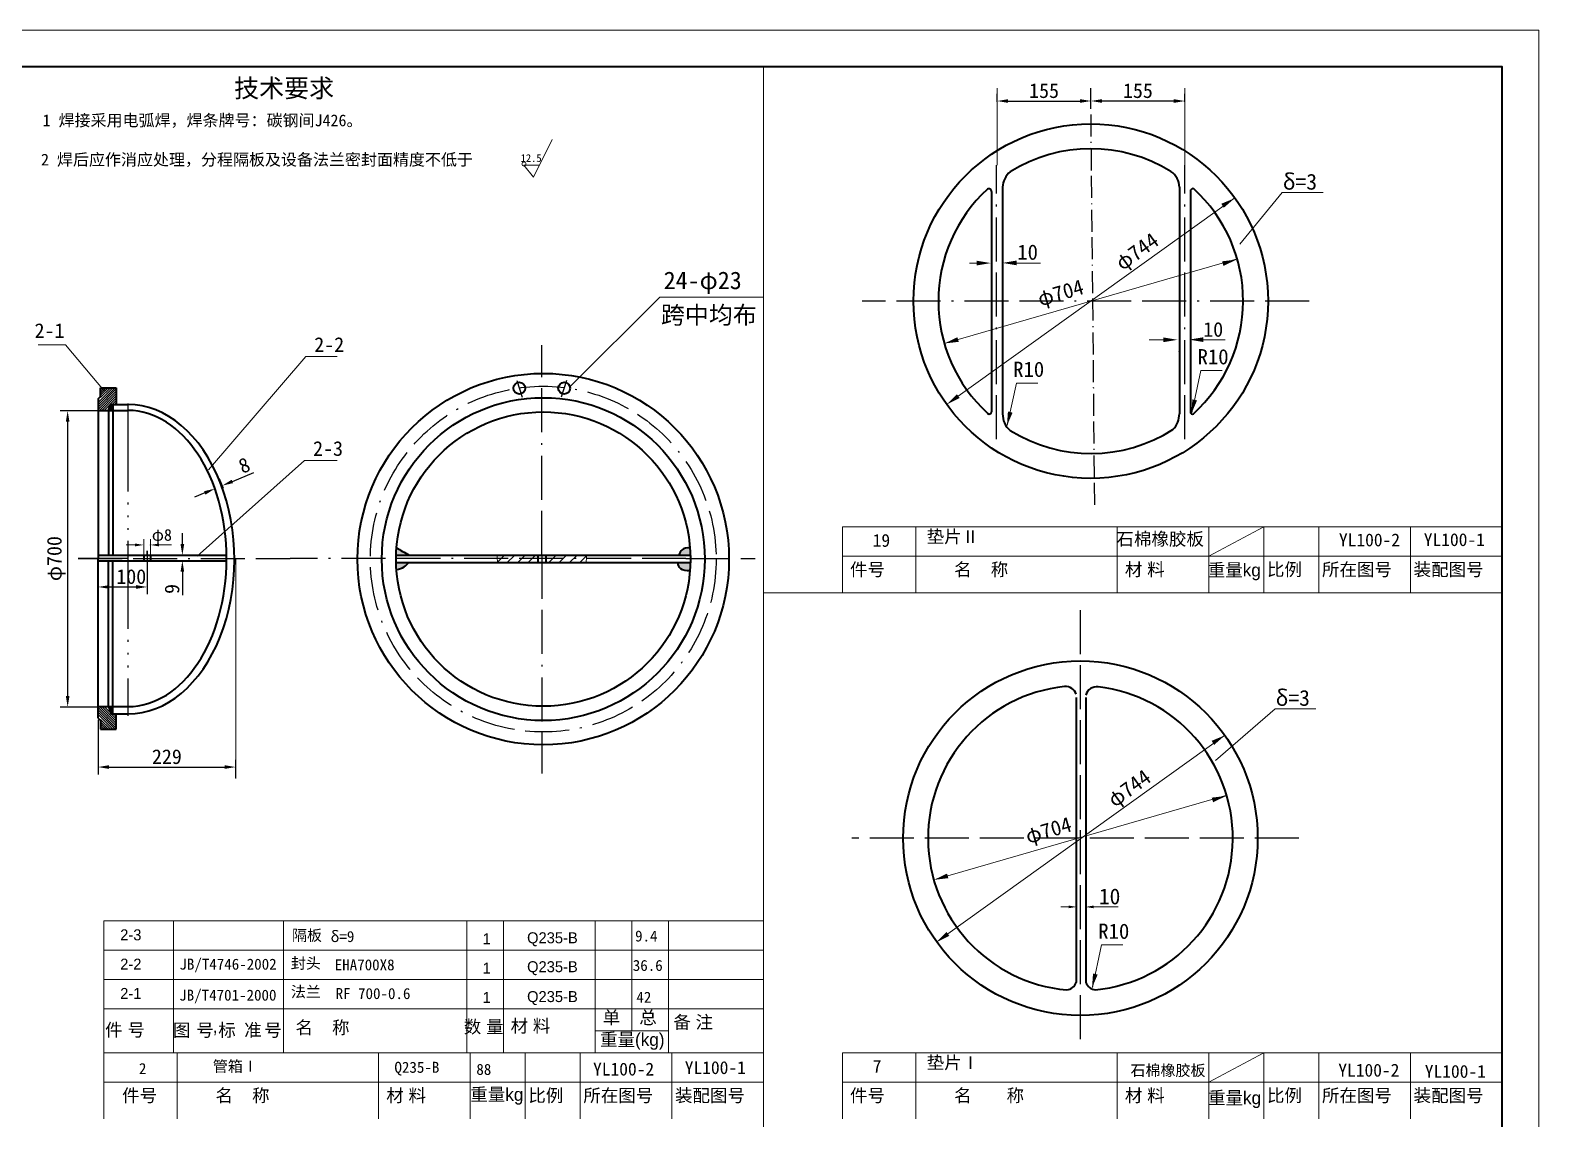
# Model space of a CAD drawing. Extents: x 1529 to 2370, y -401 to 193.
# Drawn here: x 1958.2 to 2369.8, y -104.1 to 192.9 of the extents above; entities that cross this region are included whole.
import ezdxf

# ---------------------------------------------------------------- set-up
doc = ezdxf.new("R2010")
doc.units = 0
doc.header["$MEASUREMENT"] = 0
for name, pattern in [('ACAD_ISO02W100', [15, 12, -3]), ('ACAD_ISO05W100', [37.5, 24, -3, 0.5, -3, 0.5, -3, 0.5, -3]), ('ACAD_ISO11W100', [33.5, 12, -3, 12, -3, 0.5, -3])]:
    doc.linetypes.add(name, pattern=pattern)
doc.layers.get('DEFPOINTS').update_dxf_attribs({"linetype": 'CONTINUOUS'})
for name, color, linetype, lineweight in [('6', 5, 'CONTINUOUS', 20), ('LUNKUO', 2, 'CONTINUOUS', 40), ('XI', 5, 'CONTINUOUS', 20)]:
    doc.layers.add(name, color=color, linetype=linetype, lineweight=lineweight)
doc.layers.add('FUZHU', color=1, linetype='CONTINUOUS')
doc.styles.get("Standard").update_dxf_attribs({"font": 'SIMFANG.TTF'})
doc.dimstyles.get("Standard").update_dxf_attribs({"dimtxt": 0.18, "dimasz": 0.18, "dimexe": 0.18, "dimexo": 0.0625, "dimgap": 0.09, "dimtad": 0, "dimtih": 1, "dimtoh": 1, "dimdec": 4, "dimzin": 0, "dimdsep": 46, "dimtxsty": 'Standard', "dimcen": 0.09, "dimadec": 0, "dimazin": 0, "dimtfac": 1, "dimtdec": 4, "dimtofl": 0, "dimtmove": 0, "dimatfit": 3, "dimfxl": 1, "dimtolj": 1, "dimtzin": 0, "dimarcsym": 0})

# ---------------------------------------------------------------- blocks, each defined once
blk = doc.blocks.new('*D28')
at = {"layer": 'DEFPOINTS', "color": 0}
for p in [(1999.73, 49.67), (1999.73, 48.15), (1999.73, 48.15)]:
    blk.add_point(p, dxfattribs=at)
at = {"layer": 'XI', "color": 0, "lineweight": -2}
for p, q in [((1999.73, 52.67), (1999.73, 55.67)), ((1999.67, 49.67), (1997.73, 49.67)), ((1999.67, 48.15), (1997.73, 48.15)), ((1999.73, 45.15), (1999.73, 38.75))]:
    blk.add_line(p, q, dxfattribs=at)
at = {"layer": 'XI', "color": 0}
for points in [[(1999.23, 52.67), (2000.23, 52.67), (1999.73, 49.67)], [(1999.23, 45.15), (2000.23, 45.15), (1999.73, 48.15)]]:
    blk.add_solid(points, dxfattribs=at)
at = {"layer": 'XI', "color": 0, "insert": (1996.93, 40.45), "char_height": 4, "attachment_point": 5, "rotation": 90}
blk.add_mtext('\\A1;9', dxfattribs=at)
blk = doc.blocks.new('*D29')
at = {"layer": 'DEFPOINTS', "color": 0}
for p in [(1976.76, 45.26), (1990.12, 45.26), (1990.12, 40.99)]:
    blk.add_point(p, dxfattribs=at)
at = {"layer": 'FUZHU', "color": 0, "lineweight": -2}
for p, q in [((1976.76, 45.2), (1976.76, 38.99)), ((1990.12, 45.2), (1990.12, 38.99)), ((1979.76, 40.99), (1987.12, 40.99))]:
    blk.add_line(p, q, dxfattribs=at)
at = {"layer": 'FUZHU', "color": 0}
for points in [[(1979.76, 41.49), (1979.76, 40.49), (1976.76, 40.99)], [(1987.12, 41.49), (1987.12, 40.49), (1990.12, 40.99)]]:
    blk.add_solid(points, dxfattribs=at)
at = {"layer": 'FUZHU', "color": 0, "insert": (1985.79, 43.79), "char_height": 4, "attachment_point": 5}
blk.add_mtext('\\A1;100', dxfattribs=at)
blk = doc.blocks.new('*D30')
at = {"layer": 'DEFPOINTS', "color": 0}
for p in [(1976.87, 89.05), (1968.44, 8.24), (1976.87, 8.24)]:
    blk.add_point(p, dxfattribs=at)
at = {"layer": 'FUZHU', "color": 0, "lineweight": -2}
for p, q in [((1976.81, 89.05), (1966.44, 89.05)), ((1968.44, 86.05), (1968.44, 11.24)), ((1976.81, 8.24), (1966.44, 8.24))]:
    blk.add_line(p, q, dxfattribs=at)
at = {"layer": 'FUZHU', "color": 0}
for points in [[(1967.94, 86.05), (1968.94, 86.05), (1968.44, 89.05)], [(1967.94, 11.24), (1968.94, 11.24), (1968.44, 8.24)]]:
    blk.add_solid(points, dxfattribs=at)
at = {"layer": 'FUZHU', "color": 0, "insert": (1965.33, 48.72), "char_height": 4, "attachment_point": 5, "rotation": 90}
blk.add_mtext('\\A1;φ700', dxfattribs=at)
blk = doc.blocks.new('*D31')
at = {"layer": 'DEFPOINTS', "color": 0}
for p in [(1976.73, 4.83), (2014.29, -8.14), (2014.29, -11.25)]:
    blk.add_point(p, dxfattribs=at)
at = {"layer": 'XI', "color": 0, "lineweight": -2}
for p, q in [((1976.73, 4.77), (1976.73, -10.14)), ((1979.73, -8.14), (2011.29, -8.14)), ((2014.29, -11.19), (2014.29, -6.14))]:
    blk.add_line(p, q, dxfattribs=at)
at = {"layer": 'XI', "color": 0}
for points in [[(1979.73, -7.64), (1979.73, -8.64), (1976.73, -8.14)], [(2011.29, -7.64), (2011.29, -8.64), (2014.29, -8.14)]]:
    blk.add_solid(points, dxfattribs=at)
at = {"layer": 'XI', "color": 0, "insert": (1995.51, -5.34), "char_height": 4, "attachment_point": 5}
blk.add_mtext('\\A1;229', dxfattribs=at)
blk = doc.blocks.new('*D32')
at = {"layer": 'DEFPOINTS', "color": 0}
for p in [(2222.01, 173.3), (2247.61, 173.56), (2247.61, 173.3)]:
    blk.add_point(p, dxfattribs=at)
at = {"layer": 'XI', "color": 0, "lineweight": -2}
for p, q in [((2222.01, 173.36), (2222.01, 175.56)), ((2225.01, 173.56), (2244.61, 173.56)), ((2247.61, 173.36), (2247.61, 175.56))]:
    blk.add_line(p, q, dxfattribs=at)
at = {"layer": 'XI', "color": 0}
for points in [[(2225.01, 174.06), (2225.01, 173.06), (2222.01, 173.56)], [(2244.61, 174.06), (2244.61, 173.06), (2247.61, 173.56)]]:
    blk.add_solid(points, dxfattribs=at)
at = {"layer": 'XI', "color": 0, "insert": (2234.81, 176.36), "char_height": 4, "attachment_point": 5}
blk.add_mtext('\\A1;155', dxfattribs=at)
blk = doc.blocks.new('*D33')
at = {"layer": 'DEFPOINTS', "color": 0}
for p in [(2247.61, 173.56), (2247.61, 173.3), (2273.2, 173.3)]:
    blk.add_point(p, dxfattribs=at)
at = {"layer": 'XI', "color": 0, "lineweight": -2}
for p, q in [((2247.61, 173.36), (2247.61, 175.56)), ((2270.2, 173.56), (2250.61, 173.56)), ((2273.2, 173.36), (2273.2, 175.56))]:
    blk.add_line(p, q, dxfattribs=at)
at = {"layer": 'XI', "color": 0}
for points in [[(2250.61, 174.06), (2250.61, 173.06), (2247.61, 173.56)], [(2270.2, 174.06), (2270.2, 173.06), (2273.2, 173.56)]]:
    blk.add_solid(points, dxfattribs=at)
at = {"layer": 'XI', "color": 0, "insert": (2260.41, 176.36), "char_height": 4, "attachment_point": 5}
blk.add_mtext('\\A1;155', dxfattribs=at)
blk = doc.blocks.new('*D36')
at = {"layer": 'DEFPOINTS', "color": 0}
for p in [(2008.96, 66.96), (2010.6, 68.63), (2010.95, 67.79)]:
    blk.add_point(p, dxfattribs=at)
at = {"layer": 'XI', "color": 0, "lineweight": -2}
for p, q in [((2010.93, 67.85), (2009.84, 70.47)), ((2013.37, 69.78), (2019.26, 72.23)), ((2005.84, 66.64), (2003.07, 65.49)), ((2008.93, 67.02), (2007.84, 69.64))]:
    blk.add_line(p, q, dxfattribs=at)
at = {"layer": 'XI', "color": 0}
for points in [[(2013.18, 70.24), (2013.57, 69.32), (2010.6, 68.63)], [(2005.65, 67.11), (2006.03, 66.18), (2008.61, 67.8)]]:
    blk.add_solid(points, dxfattribs=at)
at = {"layer": 'XI', "color": 0, "insert": (2016.62, 74.17), "char_height": 4, "attachment_point": 5, "rotation": 22.6013}
blk.add_mtext('\\A1;8', dxfattribs=at)
blk = doc.blocks.new('A$C1BA17401')
at = {"layer": '6'}
blk.add_line((6.5, 0), (15.57, 18.12), dxfattribs=at)
at = {"layer": '6', "linetype": 'Continuous'}
for p, q in [((9.37, 5.72), (1.73, 5.72)), ((1.73, 5.72), (6.5, 0))]:
    blk.add_line(p, q, dxfattribs=at)
blk.add_text('12.5', height=3.75, dxfattribs=at).set_placement((0.21, 7.3))

msp = doc.modelspace()

# ---------------------------------------------------------------- hatches: boundary and pattern name
at = {"layer": 'XI'}
h = msp.add_hatch(dxfattribs=at)
h.set_pattern_fill('ANSI37', color=256, scale=0.432, style=0)
h.set_pattern_definition([(225, (2069.09407, 545.717475), (0.038183766, -0.038183766), []), (315, (2069.09407, 545.717475), (0.038183766, 0.038183766), [])])
h.paths.add_polyline_path([(1979.66736, 89.21971), (1980.74544, 89.21971), (1980.74544, 90.71529), (1980.11756, 90.71529)])
h = msp.add_hatch(color=256, dxfattribs=at)
edge = h.paths.add_edge_path()
edge.add_spline(control_points=[(2061.60617, 49.64422), (2060.29809, 50.40595), (2059.22726, 51.03798), (2058.15642, 51.67)], knot_values=[2.066593651, 2.066593651, 2.066593651, 2.066593651, 6.729496897, 6.729496897, 6.729496897, 6.729496897], degree=3, periodic=0)
edge.add_arc((2098.1828, 48.58686), 40.14494, 175.5953281, 178.4907396)
edge.add_line((2058.05178, 49.64422), (2061.60617, 49.64422))
edge = h.paths.add_edge_path()
edge.add_spline(control_points=[(2058.13558, 45.7874), (2058.92905, 45.87238), (2060.21712, 46.17796), (2061.10369, 47.21931), (2061.47614, 47.66374)], knot_values=[1.714315603, 1.714315603, 1.714315603, 1.714315603, 4.598216219, 6.70994129, 6.70994129, 6.70994129, 6.70994129], degree=3, periodic=0)
edge.add_line((2061.47614, 47.66374), (2058.04847, 47.66374))
edge.add_arc((2098.1828, 48.58686), 40.14494, 181.3176095, 183.9987021)
h = msp.add_hatch(dxfattribs=at)
h.set_pattern_fill('ANSI31', color=256, scale=16, style=0)
h.set_pattern_definition([(45, (1769.605, -514.3603), (-1.4142136, 1.4142136), [])])
h.paths.add_polyline_path([(2096.71424, 47.66374), (2096.71424, 49.61252), (2085.65417, 49.61252, 0.128428204), (2085.81233, 47.66374)])
h.paths.add_polyline_path([(2098.86309, 49.61252), (2098.86309, 47.66374), (2109.77288, 47.66374, 0.128428204), (2109.93104, 49.61252)])
h = msp.add_hatch(color=256, dxfattribs=at)
edge = h.paths.add_edge_path()
edge.add_spline(control_points=[(2138.21184, 51.63524), (2137.36474, 51.63995), (2135.95916, 51.52412), (2135.391, 50.22975), (2135.16294, 49.64422)], knot_values=[0.650330063, 0.650330063, 0.650330063, 0.650330063, 3.501228505, 5.677607239, 5.677607239, 5.677607239, 5.677607239], degree=3, periodic=0)
edge.add_line((2135.16294, 49.64422), (2138.31382, 49.64422))
edge.add_arc((2098.1828, 48.58686), 40.14494, 1.5092604, 4.3549156)
edge = h.paths.add_edge_path()
edge.add_line((2138.31713, 47.66374), (2134.85954, 47.66374))
edge.add_spline(control_points=[(2134.85954, 47.66374), (2135.04027, 46.96791), (2135.54418, 45.43735), (2137.19918, 45.3796), (2138.20222, 45.41475)], knot_values=[0.538595694, 0.538595694, 0.538595694, 0.538595694, 2.979227011, 6.265326734, 6.265326734, 6.265326734, 6.265326734], degree=3, periodic=0)
edge.add_arc((2098.1828, 48.58686), 40.14494, 355.4679713, 358.6823905)
h = msp.add_hatch(dxfattribs=at)
h.set_pattern_fill('ANSI37', color=256, scale=0.432, style=0)
h.set_pattern_definition([(135, (2069.09407, -448.2885), (0.038183766, 0.038183766), []), (45, (2069.09407, -448.2885), (0.038183766, -0.038183766), [])])
h.paths.add_polyline_path([(1979.66736, 8.20927), (1980.74544, 8.20927), (1980.74544, 6.71368), (1980.11756, 6.71368)])

# ---------------------------------------------------------------- linework, layer by layer
at = {"layer": 'FUZHU', "linetype": 'ACAD_ISO11W100', "ltscale": 0.5}
msp.add_line((2248.64855, 63.3991), (2247.5463, 177.1022), dxfattribs=at)
at = {"layer": 'FUZHU', "linetype": 'ACAD_ISO11W100'}
for p, q in [((2221.86274, 81.31181), (2221.86274, 156.07475)), ((2273.22985, 81.31181), (2273.22985, 156.07475)), ((2307.09146, 118.97253), (2185.16312, 118.97253)), ((2097.7926, 49.75613), (2097.7926, 106.9681)), ((1990.12916, 50.82909), (1990.12916, 44.32901)), ((2097.7926, 49.75613), (2097.7926, -9.90463)), ((1971.29266, 48.75057), (2029.17208, 48.75057)), ((2137.12509, 48.75057), (2029.17208, 48.75057)), ((2137.12509, 48.75057), (2155.99644, 48.75057))]:
    msp.add_line(p, q, dxfattribs=at)
at = {"layer": 'FUZHU'}
for p, q in [((2091.01258, 97.31148), (2092.46165, 92.80832)), ((2104.53725, 97.31148), (2103.08818, 92.80832)), ((1990.12916, 49.61032), (1990.12916, 50.82909)), ((1984.8889, 48.75057), (1971.29266, 48.75057))]:
    msp.add_line(p, q, dxfattribs=at)
at = {"layer": 'FUZHU', "linetype": 'ACAD_ISO05W100'}
msp.add_line((1984.8889, 91.03043), (1984.8889, 5.83109), dxfattribs=at)
at = {"layer": 'FUZHU', "linetype": 'ACAD_ISO02W100'}
for p, q in [((2244.71963, -82.38664), (2244.71963, 36.14879)), ((2304.26479, -27.54249), (2182.33645, -27.54249))]:
    msp.add_line(p, q, dxfattribs=at)
at = {"layer": 'FUZHU', "linetype": 'ACAD_ISO11W100'}
msp.add_circle((2098.1828, 48.58686), 47.16057, dxfattribs=at)
at = {"layer": 'LUNKUO', "color": 4}
for p, q in [((2220.47405, 148.87856), (2220.47405, 88.76163)), ((2223.49208, 150.04548), (2223.49208, 97.8923)), ((2271.72084, 150.04548), (2271.72084, 88.24547)), ((2274.73887, 148.92977), (2274.73887, 88.76163)), ((1977.39908, 95.34633), (1981.71802, 95.34633)), ((1977.39908, 92.9247), (1977.39908, 95.34633)), ((1981.71802, 95.34633), (1981.71802, 90.80517)), ((2223.49208, 97.8923), (2223.49208, 88.24547)), ((1976.72713, 92.28416), (1977.39908, 92.9247)), ((1976.72713, 92.28416), (1976.72713, 48.75057)), ((1979.62563, 89.13826), (1980.1274, 90.80517)), ((1980.1012, 90.80517), (1984.8889, 90.80517)), ((1980.75235, 90.80517), (1980.75235, 49.62662)), ((1976.72713, 89.15008), (1984.77757, 89.15008)), ((1979.59986, 89.15008), (1979.59986, 49.61481)), ((1976.75855, 49.62662), (2011.8515, 49.62662)), ((1989.19973, 49.60461), (1989.19973, 48.09566)), ((1991.0005, 49.60461), (1991.0005, 48.09566)), ((2058.05178, 49.64422), (2138.31382, 49.64422)), ((2096.71424, 49.48475), (2096.71424, 47.62412)), ((2098.86309, 49.48475), (2098.86309, 47.62412)), ((1976.72713, 5.21698), (1976.72713, 48.75057)), ((1976.75855, 48.07511), (2011.8515, 48.07511)), ((1979.59986, 8.35106), (1979.59986, 47.88633)), ((1980.75235, 6.39436), (1980.75235, 47.87451)), ((2058.04847, 47.66374), (2138.31713, 47.66374)), ((1976.72713, 8.33308), (1984.8889, 8.33308)), ((1979.62563, 8.36287), (1980.21819, 6.39436)), ((2243.57225, 10.84047), (2243.57225, -66.90385)), ((2246.1958, 10.84047), (2246.1958, -66.90385)), ((1976.72713, 5.21698), (1977.39908, 4.57643)), ((1977.39908, 4.57643), (1977.39908, 2.1548)), ((1980.21819, 6.39436), (1984.8889, 6.39436)), ((1981.71802, 2.1548), (1981.71802, 6.39436)), ((1977.39908, 2.1548), (1981.71802, 2.1548))]:
    msp.add_line(p, q, dxfattribs=at)
at = {"layer": 'LUNKUO'}
msp.add_line((2216.55179, -58.11469), (2216.65609, -58.16678), dxfattribs=at)
at = {"layer": 'LUNKUO', "color": 4}
msp.add_lwpolyline([(1553.7813, -391.1109), (2359.7813, -391.1109), (2359.7813, 182.8891), (1553.7813, 182.8891)], close=True, dxfattribs=at)
for centre, radius in [((2247.5463, 118.97253), 48.35391), ((2098.1828, 48.58686), 50.66838), ((2091.65661, 95.22073), 1.60827), ((2103.89322, 95.22073), 1.60827), ((2098.1828, 48.58686), 44.04251), ((2098.1828, 48.58686), 40.14494), ((2244.71963, -27.54249), 48.35391)]:
    msp.add_circle(centre, radius, dxfattribs=at)
for centre, radius, start, end in [((2247.5463, 118.97253), 41.57976, 58.235537, 121.9244685), ((2229.21429, 149.85666), 5.72533, 129.6771914, 178.1101131), ((2266.41467, 149.96098), 5.30685, 0.9122472, 55.3088682), ((2247.5463, 118.97253), 41.57976, 132.7259828, 227.3354761), ((2219.73162, 148.88977), 0.74252, 359.1350956, 122.3109673), ((2275.375, 149.02859), 0.64376, 63.3488263, 188.8302295), ((2247.5463, 118.97253), 41.57976, 312.3575165, 47.450283), ((2219.85848, 88.76889), 0.61561, 217.1048207, 359.3242356), ((2229.36994, 88.15879), 5.8785, 179.1551443, 229.6491648), ((2265.76997, 88.17398), 5.95129, 314.8835875, 0.688289), ((2275.28019, 88.71245), 0.54356, 174.8089402, 301.0868624), ((2247.5463, 118.97253), 41.57976, 238.0835195, 302.6349454), ((2244.71963, -27.54249), 41.57549, 95.9443027, 264.8740175), ((2240.59158, 10.64931), 3.16512, 19.6567182, 93.2162377), ((2249.16875, 10.65562), 3.11924, 82.8870514, 164.45247), ((2244.71963, -27.54249), 41.57549, 275.7034101, 83.3211912), ((2240.56603, -65.76828), 3.21355, 277.8515926, 339.3064237), ((2249.1423, -65.7676), 3.15799, 201.0879423, 264.7138734)]:
    msp.add_arc(centre, radius, start, end, dxfattribs=at)
for centre, major_axis, ratio, start_param, end_param in [((1984.8889, 48.59977), (-0.21913, 42.20547), 0.688196862, 3.134048579, 6.275641233), ((1984.83324, 48.74158), (-0.05567, 40.4085), 0.667638625, 3.141592654, 6.279058546)]:
    msp.add_ellipse(centre, major_axis=major_axis, ratio=ratio, start_param=start_param, end_param=end_param, dxfattribs=at)
at = {"layer": 'LUNKUO'}
for start_param, end_param in [(6.283701277, 6.287798941), (6.283185307, 6.283701277)]:
    msp.add_ellipse((1984.76428, 48.74158), major_axis=(0.13864, 40.4085), ratio=0.672374278, start_param=start_param, end_param=end_param, dxfattribs=at)
msp.add_open_spline([(2058.15642, 51.67), (2059.22726, 51.03798), (2060.29809, 50.40595), (2061.60617, 49.64422)], degree=3, dxfattribs=at)
for points, knots in [([(2138.21184, 51.63524), (2137.36474, 51.63995), (2135.95916, 51.52412), (2135.391, 50.22975), (2135.16294, 49.64422)], [0.650330063, 0.650330063, 0.650330063, 0.650330063, 3.501228505, 5.677607239, 5.677607239, 5.677607239, 5.677607239]), ([(2058.13558, 45.7874), (2058.92905, 45.87238), (2060.21712, 46.17796), (2061.10369, 47.21931), (2061.47614, 47.66374)], [1.714315603, 1.714315603, 1.714315603, 1.714315603, 4.598216219, 6.70994129, 6.70994129, 6.70994129, 6.70994129]), ([(2138.20222, 45.41475), (2137.19918, 45.3796), (2135.54418, 45.43735), (2135.04027, 46.96791), (2134.85954, 47.66374)], [0.538595694, 0.538595694, 0.538595694, 0.538595694, 3.824695418, 6.265326734, 6.265326734, 6.265326734, 6.265326734])]:
    msp.add_open_spline(points, degree=3, knots=knots, dxfattribs=at)
at = {"layer": 'XI'}
for p, q in [((2369.78131, 192.8891), (1528.78131, 192.8891)), ((2369.78131, -401.1109), (2369.78131, 192.8891)), ((2158.2813, -391.1109), (2158.2813, 182.8891)), ((2221.98306, 156.07475), (2221.98306, 177.1022)), ((2273.23494, 156.07475), (2273.23494, 177.1022)), ((2105.53621, 95.63664), (2129.95131, 120.02945)), ((2129.95131, 120.02945), (2158.11217, 120.02945)), ((1967.88387, 107.06227), (1960.37734, 107.06227)), ((1978.41542, 94.4516), (1967.88387, 107.06227)), ((2006.82698, 72.96042), (2033.43639, 103.84981)), ((2033.43639, 103.84981), (2041.92606, 103.84981)), ((2275.07691, 88.47871), (2277.59599, 100.0394)), ((2277.59599, 100.0394), (2283.38052, 100.0394)), ((2224.77491, 85.05929), (2227.29398, 96.61997)), ((2227.29398, 96.61997), (2233.07852, 96.61997)), ((2003.78591, 49.41359), (2033.01886, 75.49234)), ((2033.01886, 75.49234), (2041.92157, 75.49234)), ((2359.7813, 57.3891), (2179.7813, 57.3891)), ((2179.7813, 49.3891), (2179.7813, 57.3891)), ((2199.7813, 49.3891), (2199.7813, 57.3891)), ((2254.7813, 49.3891), (2254.7813, 57.3891)), ((2279.7813, 49.3891), (2279.7813, 57.3891)), ((2279.7813, 49.3891), (2294.7813, 57.3891)), ((2294.7813, 49.3891), (2294.7813, 57.3891)), ((2309.7813, 49.3891), (2309.7813, 57.3891)), ((2334.7813, 49.3891), (2334.7813, 57.3891)), ((2359.7813, 49.3891), (2179.7813, 49.3891)), ((2179.7813, 49.3891), (2179.7813, 39.3891)), ((2199.7813, 49.3891), (2199.7813, 39.3891)), ((2254.7813, 49.3891), (2254.7813, 39.3891)), ((2279.7813, 49.3891), (2279.7813, 39.3891)), ((2294.7813, 49.3891), (2294.7813, 39.3891)), ((2309.7813, 49.3891), (2309.7813, 39.3891)), ((2334.7813, 49.3891), (2334.7813, 39.3891)), ((2014.29376, 48.75057), (2014.29376, -11.2519)), ((2359.7813, 39.3891), (2158.2813, 39.3891)), ((2158.2813, -50.1109), (1978.2813, -50.1109)), ((1978.2813, -86.1109), (1978.2813, -50.1109)), ((1997.3303, -86.1109), (1997.3303, -50.1109)), ((2027.3303, -86.1109), (2027.3303, -50.1109)), ((2077.3303, -86.1109), (2077.3303, -50.1109)), ((2087.3303, -86.1109), (2087.3303, -50.1109)), ((2112.3303, -86.1109), (2112.3303, -50.1109)), ((2122.3303, -80.1109), (2122.3303, -50.1109)), ((2132.3303, -86.1109), (2132.3303, -50.1109)), ((2247.99408, -68.24687), (2250.51315, -56.68619)), ((2250.51315, -56.68619), (2256.29769, -56.68619)), ((2158.2813, -58.1109), (1978.2813, -58.1109)), ((2158.2813, -66.1109), (1978.2813, -66.1109)), ((2158.2813, -74.1109), (1978.2813, -74.1109)), ((2077.3303, -86.1109), (2077.3303, -74.1109)), ((2112.3303, -80.1109), (2132.3303, -80.1109)), ((2158.2813, -86.1109), (1978.2813, -86.1109)), ((1978.2813, -94.1109), (1978.2813, -86.1109)), ((1998.2813, -94.1109), (1998.2813, -86.1109)), ((2053.2813, -94.1109), (2053.2813, -86.1109)), ((2078.2813, -94.1109), (2078.2813, -86.1109)), ((2093.2813, -94.1109), (2093.2813, -86.1109)), ((2108.2813, -94.1109), (2108.2813, -86.1109)), ((2133.2813, -94.1109), (2133.2813, -86.1109)), ((2359.7813, -86.1109), (2179.7813, -86.1109)), ((2179.7813, -94.1109), (2179.7813, -86.1109)), ((2199.7813, -94.1109), (2199.7813, -86.1109)), ((2254.7813, -94.1109), (2254.7813, -86.1109)), ((2279.7813, -94.1109), (2294.7813, -86.1109)), ((2279.7813, -94.1109), (2279.7813, -86.1109)), ((2294.7813, -94.1109), (2294.7813, -86.1109)), ((2309.7813, -94.1109), (2309.7813, -86.1109)), ((2334.7813, -94.1109), (2334.7813, -86.1109)), ((2158.2813, -94.1109), (1978.2813, -94.1109)), ((1978.2813, -94.1109), (1978.2813, -104.1109)), ((1998.2813, -94.1109), (1998.2813, -104.1109)), ((2053.2813, -94.1109), (2053.2813, -104.1109)), ((2078.2813, -94.1109), (2078.2813, -104.1109)), ((2093.2813, -94.1109), (2093.2813, -104.1109)), ((2108.2813, -94.1109), (2108.2813, -104.1109)), ((2133.2813, -94.1109), (2133.2813, -104.1109)), ((2359.7813, -94.1109), (2179.7813, -94.1109)), ((2179.7813, -94.1109), (2179.7813, -104.1109)), ((2199.7813, -94.1109), (2199.7813, -104.1109)), ((2254.7813, -94.1109), (2254.7813, -104.1109)), ((2279.7813, -94.1109), (2279.7813, -104.1109)), ((2294.7813, -94.1109), (2294.7813, -104.1109)), ((2309.7813, -94.1109), (2309.7813, -104.1109)), ((2334.7813, -94.1109), (2334.7813, -104.1109))]:
    msp.add_line(p, q, dxfattribs=at)
at = {"layer": 'XI', "color": 5, "linetype": 'ByBlock'}
for p, q in [((2286.83536, 147.15888), (2211.41636, 93.05256)), ((2287.48625, 130.53439), (2211.34102, 108.49179)), ((2216.40442, 129.35221), (2214.46042, 129.35221)), ((2233.85464, 129.35221), (2227.24816, 129.35221)), ((2267.32791, 108.41429), (2263.43991, 108.41429)), ((2284.18506, 108.41429), (2278.17165, 108.41429)), ((1989.19973, 49.65461), (1989.19973, 54.0541)), ((1991.0005, 49.65461), (1991.0005, 54.0541)), ((1986.79973, 52.4541), (1984.39973, 52.4541)), ((1995.6874, 52.4541), (1993.2874, 52.4541)), ((1996.7911, 52.4541), (1994.3911, 52.4541)), ((2284.00869, 0.43286), (2208.58968, -53.67345)), ((2284.65957, -15.78639), (2208.51434, -37.829))]:
    msp.add_line(p, q, dxfattribs=at)
at = {"layer": 'XI', "color": 5}
for p, q in [((1976.72713, 91.33385), (1980.73961, 95.34633)), ((1976.72713, 90.69745), (1981.37601, 95.34633)), ((1976.72713, 90.06106), (1981.71802, 95.05195)), ((1977.39908, 93.2786), (1979.46682, 95.34633)), ((1977.39908, 92.6422), (1980.10322, 95.34633)), ((1977.39908, 93.83348), (1978.91193, 95.34633)), ((1977.39908, 94.38837), (1978.35704, 95.34633)), ((1976.72713, 89.42466), (1981.71802, 94.41556)), ((1977.08894, 89.15008), (1981.71802, 93.77916)), ((1977.72534, 89.15008), (1981.71802, 93.14276)), ((1978.36173, 89.15008), (1981.71802, 92.50637)), ((1980.49371, 90.64566), (1981.71802, 91.86997)), ((1981.13011, 90.64566), (1981.71802, 91.23358)), ((1977.08894, 8.35106), (1981.71802, 3.72198)), ((1977.72534, 8.35106), (1981.71802, 4.35837)), ((1978.36173, 8.35106), (1981.71802, 4.99477)), ((1976.72713, 8.07647), (1981.71802, 3.08558)), ((1976.72713, 7.44008), (1981.71802, 2.44918)), ((1976.72713, 6.80368), (1981.37601, 2.1548)), ((1976.72713, 6.16729), (1980.73961, 2.1548)), ((1977.39908, 4.85894), (1980.10322, 2.1548)), ((1977.39908, 4.22254), (1979.46682, 2.1548)), ((1980.95483, 6.39436), (1981.71802, 5.63116)), ((1981.59123, 6.39436), (1981.71802, 6.26756)), ((1977.39908, 3.66765), (1978.91193, 2.1548)), ((1977.39908, 3.11276), (1978.35704, 2.1548))]:
    msp.add_line(p, q, dxfattribs=at)
at = {"layer": 'XI', "color": 2}
msp.add_line((1984.8889, 89.15008), (1984.77757, 89.15008), dxfattribs=at)
at = {"layer": 'XI', "color": 1}
msp.add_line((1984.8889, 89.15012), (1984.8889, 89.15085), dxfattribs=at)
at = {"layer": 'XI', "color": 0, "linetype": 'ByBlock'}
for p, q in [((2243.69932, -46.47362), (2243.69932, -44.85725)), ((2246.1361, -46.47362), (2246.1361, -44.85725)), ((2241.53932, -46.29725), (2239.37932, -46.29725)), ((2248.2961, -46.29725), (2255.0321, -46.29725))]:
    msp.add_line(p, q, dxfattribs=at)
at = {"layer": 'XI'}
for points in [[(2288.17547, 134.5092), (2299.77989, 148.56929), (2299.77989, 148.56929), (2310.91568, 148.56929)], [(2281.54212, -6.3184), (2297.82877, 7.74169), (2297.82877, 7.74169), (2308.96456, 7.74169)]]:
    msp.add_lwpolyline(points, dxfattribs=at)
for centre, start, end in [((2089.4642, 48.94095), 170.0034401, 199.2767752), ((2106.121, 48.94095), 340.7232248, 9.9965599)]:
    msp.add_arc(centre, 3.86877, start, end, dxfattribs=at)
at = {"layer": 'XI', "color": 0, "linetype": 'ByBlock'}
for p in [(2286.83536, 147.15888), (2287.48625, 130.53439), (2271.62099, 105.24449), (2274.78741, 105.24449), (2274.78741, 104.98082), (2208.25723, 90.78618), (1989.19973, 49.60461), (1991.0005, 49.60461), (2243.69932, -46.51862), (2246.1361, -46.29725), (2246.1361, -46.51862)]:
    msp.add_point(p, dxfattribs=at)
at = {"layer": 'XI', "color": 5, "linetype": 'ByBlock'}
msp.add_point((1991.0005, 52.4541), dxfattribs=at)
for points in [[(2283.14994, 145.53269), (2283.83379, 144.43179), (2286.79455, 147.03378)], [(2216.40442, 130.00021), (2216.40442, 128.70421), (2220.29242, 129.35221)], [(2227.34683, 130.04262), (2227.34683, 128.74662), (2223.45883, 129.39462)], [(2283.74364, 128.58358), (2283.38327, 129.82847), (2287.29812, 130.28714)], [(2211.16083, 109.11423), (2211.5212, 107.86934), (2207.60635, 107.41067)], [(2267.32791, 109.06229), (2267.32791, 107.76629), (2271.21591, 108.41429)], [(2278.27033, 109.1047), (2278.27033, 107.8087), (2274.38233, 108.4567)], [(2211.03862, 93.57908), (2211.79409, 92.52604), (2208.25723, 90.78618)], [(2275.26842, 92.16427), (2276.52822, 91.86012), (2274.98588, 88.23278)], [(2224.95161, 88.84835), (2226.21142, 88.54421), (2224.66908, 84.91686)], [(1986.79973, 52.8541), (1986.79973, 52.0541), (1989.19973, 52.4541)], [(1993.4005, 52.8541), (1993.4005, 52.0541), (1991.0005, 52.4541)], [(2280.5262, -0.98327), (2281.21005, -2.08417), (2284.17081, 0.51781)], [(2280.91697, -17.73721), (2280.5566, -16.49232), (2284.47145, -16.03365)], [(2208.33416, -37.20655), (2208.69453, -38.45144), (2204.77968, -38.91011)], [(2208.21195, -53.14693), (2208.96741, -54.19997), (2205.43056, -55.93984)], [(2248.17078, -64.45781), (2249.43059, -64.76196), (2247.88825, -68.3893)]]:
    msp.add_solid(points, dxfattribs=at)
at = {"layer": 'XI', "color": 0, "linetype": 'ByBlock'}
for points in [[(2241.53932, -45.93725), (2241.53932, -46.65725), (2243.69932, -46.29725)], [(2248.2961, -45.93725), (2248.2961, -46.65725), (2246.1361, -46.29725)]]:
    msp.add_solid(points, dxfattribs=at)

# ---------------------------------------------------------------- block references
at = {"layer": '6', "xscale": 0.5625, "yscale": 0.5625, "zscale": 0.5625}
msp.add_blockref('A$C1BA17401', (2091.88543, 152.8316), dxfattribs=at)

# ---------------------------------------------------------------- texts
at = {"layer": 'XI'}
for s, height, p in [('δ=3', 4.32, (2299.91747, 149.38592)), ('24-φ23', 4.8, (2131.0414, 122.23844)), ('跨中均布', 4.8, (2130.26584, 112.80346)), ('2-1', 4, (1959.41724, 108.92157)), ('2-2', 4, (2035.7172, 105.11576)), ('2-3', 4, (2035.39292, 76.75829)), ('δ=3', 4.32, (2297.96635, 8.55832))]:
    msp.add_text(s, height=height, dxfattribs=at).set_placement(p)
at = {"layer": 'XI', "attachment_point": 1}
for s, insert, char_height, width in [('{\\fﾷￂￋￎ_GB2312|b0|i0|c134|p49;技术要求}', (2013.85087, 179.55594), 5, 73.8724), ('1 焊接采用电弧焊，焊条牌号：碳钢间J426。', (1961.6047, 169.8867), 3.2, 180.9442), ('2 焊后应作消应处理，分程隔板及设备法兰密封面精度不低于      。', (1961.16706, 159.18073), 3.2, 161.5011549), ('19', (2188.05338, 55.44345), 3.5, 5.8161492), ('{\\fﾷￂￋￎ_GB2312|b0|i0|c134|p49;垫片Ⅱ}', (2202.77824, 56.48178), 3.5, 52.9208), ('\\P  石棉橡胶板', (2249.79258, 61.65819), 3.5, 52.9208), ('YL100-2', (2315.24967, 55.57804), 3.5, 52.9208), ('YL100-1', (2338.39239, 55.64511), 3.5, 52.9208), ('\\fﾷￂￋￎ_GB2312|b0|i0|c134|p49;件号', (2181.86053, 47.52011), 3.5, 52.9208), ('\\fﾷￂￋￎ_GB2312|b0|i0|c134|p49;名    称', (2210.27988, 47.52011), 3.5, 52.9208), ('\\fﾷￂￋￎ_GB2312|b0|i0|c134|p49;材 料', (2256.86053, 47.52011), 3.5, 52.9208), ('\\fﾷￂￋￎ_GB2312|b0|i0|c134|p49;重量kg', (2279.45603, 47.35625), 3.5, 52.9208), ('\\fﾷￂￋￎ_GB2312|b0|i0|c134|p49;比例', (2295.613, 47.52011), 3.5, 52.9208), ('\\fﾷￂￋￎ_GB2312|b0|i0|c134|p49;所在图号', (2310.613, 47.52011), 3.5, 52.9208), ('\\fﾷￂￋￎ_GB2312|b0|i0|c134|p49;装配图号', (2335.613, 47.52011), 3.5, 52.9208), ('\\fﾷￂￋￎ_GB2312|b0|i0|c134|p49;2-3', (1982.77188, -52.41275), 3, 52.9208), (' 隔板', (2027.60195, -52.54111), 3, 52.9208), ('δ=9', (2040.15216, -52.88226), 3, 52.9208), ('\\fﾷￂￋￎ_GB2312|b0|i0|c134|p49;1', (2081.66464, -53.48137), 3, 52.9208), ('\\fﾷￂￋￎ_GB2312|b0|i0|c134|p49;Q235-B', (2093.77297, -53.22108), 3, 52.9208), ('9.4', (2123.23709, -52.73888), 3, 52.9208), ('\\fﾷￂￋￎ_GB2312|b0|i0|c134|p49;2-2', (1982.77188, -60.41275), 3, 52.9208), ('JB/T4746-2002', (1998.91995, -60.41275), 3, 52.9208), ('封头', (2029.32447, -60.15808), 3, 52.9208), ('EHA700X8', (2041.30327, -60.59784), 3, 52.9208), ('\\fﾷￂￋￎ_GB2312|b0|i0|c134|p49;1', (2081.66464, -61.48137), 3, 52.9208), ('\\fﾷￂￋￎ_GB2312|b0|i0|c134|p49;Q235-B', (2093.77297, -61.11161), 3, 52.9208), ('36.6', (2122.6089, -60.75543), 3, 52.9208), ('\\fﾷￂￋￎ_GB2312|b0|i0|c134|p49;2-1', (1982.77188, -68.41275), 3, 52.9208), ('JB/T4701-2000', (1998.87034, -68.86634), 3, 52.9208), ('法兰', (2029.32447, -67.94991), 3, 52.9208), ('RF 700-0.6', (2041.54093, -68.435), 3, 52.9208), ('\\fﾷￂￋￎ_GB2312|b0|i0|c134|p49;1', (2081.66464, -69.48137), 3, 52.9208), ('\\fﾷￂￋￎ_GB2312|b0|i0|c134|p49;Q235-B', (2093.77297, -69.26515), 3, 52.9208), ('42', (2123.58719, -69.439), 3, 52.9208), ('{\\fﾷￂￋￎ_GB2312|b0|i0|c134|p49;件 号}', (1978.66876, -78.10095), 3.5, 52.9208), ('\\fﾷￂￋￎ_GB2312|b0|i0|c134|p49;图', (1997.17036, -78.15509), 3.5, 52.9208), ('{\\fﾷￂￋￎ_GB2312|b0|i0|c134|p49;号}', (2003.52753, -78.15509), 3.5, 52.9208), ('\\fﾷￂￋￎ_GB2312|b0|i0|c134|p49;标', (2009.53152, -78.15509), 3.5, 52.9208), ('\\fﾷￂￋￎ_GB2312|b0|i0|c134|p49;准', (2016.59503, -78.15509), 3.5, 52.9208), ('\\fﾷￂￋￎ_GB2312|b0|i0|c134|p49;号', (2022.07124, -78.15509), 3.5, 52.9208), ('\\fﾷￂￋￎ_GB2312|b0|i0|c134|p49; 名    称', (2029.28942, -77.44303), 3.5, 52.9208), ('\\fﾷￂￋￎ_GB2312|b0|i0|c134|p49;数', (2076.50159, -77.23463), 3.5, 52.9208), ('\\fﾷￂￋￎ_GB2312|b0|i0|c134|p49;量', (2082.59365, -77.23463), 3.5, 52.9208), ('\\fﾷￂￋￎ_GB2312|b0|i0|c134|p49;材 料', (2089.28942, -77.01608), 3.5, 52.9208), ('\\fﾷￂￋￎ_GB2312|b0|i0|c134|p49;单', (2114.37511, -74.7339), 3.5, 52.9208), ('\\fﾷￂￋￎ_GB2312|b0|i0|c134|p49;总', (2124.37511, -74.7339), 3.5, 52.9208), ('\\fﾷￂￋￎ_GB2312|b0|i0|c134|p49;备 注', (2133.66876, -75.97438), 3.5, 52.9208), ('\\fﾷￂￋￎ_GB2312|b0|i0|c134|p49;,', (2007.9926, -77.13806), 3.5, 52.9208), ('\\fﾷￂￋￎ_GB2312|b0|i0|c134|p49;重量\\fﾷￂￋￎ_GB2312|b0|i0|c0|p49;(\\fﾷￂￋￎ_GB2312|b0|i0|c134|p49;kg\\fﾷￂￋￎ_GB2312|b0|i0|c0|p49;)\\fﾷￂￋￎ_GB2312|b0|i0|c134|p49;', (2113.66876, -80.7339), 3.5, 52.9208), ('2', (1987.8808, -88.89616), 3, 52.9208), ('\\fﾷￂￋￎ_GB2312|b0|i0|c134|p49;管箱Ⅰ', (2008.03802, -88.27763), 3, 52.9208), ('Q235-B', (2057.58982, -88.55149), 3, 52.9208), ('88', (2079.92932, -89.11793), 3, 52.9208), ('YL100-2', (2111.76948, -88.79261), 3.5, 52.9208), ('YL100-1', (2136.7876, -88.38916), 3.5, 52.9208), ('7', (2188.05338, -88.05655), 3.5, 20), ('垫片Ⅰ', (2202.77824, -87.01822), 3.5, 52.9208), ('\\P{\\H1.5x;石棉橡胶板}', (2258.38767, -86.06139), 2, 28.039), ('YL100-2', (2315.07748, -89.09593), 3.5, 38.1459864), ('YL100-1', (2338.6648, -89.41662), 3.5, 28.6594), ('\\fﾷￂￋￎ_GB2312|b0|i0|c134|p49;件号', (1983.30189, -95.97989), 3.5, 52.9208), ('\\fﾷￂￋￎ_GB2312|b0|i0|c134|p49;名    称', (2008.77988, -95.97989), 3.5, 52.9208), ('\\fﾷￂￋￎ_GB2312|b0|i0|c134|p49;材 料', (2055.36053, -95.97989), 3.5, 52.9208), ('\\fﾷￂￋￎ_GB2312|b0|i0|c134|p49;重量kg', (2078.27494, -95.70736), 3.5, 52.9208), ('\\fﾷￂￋￎ_GB2312|b0|i0|c134|p49;比例', (2094.113, -95.97989), 3.5, 52.9208), ('\\fﾷￂￋￎ_GB2312|b0|i0|c134|p49;所在图号', (2109.113, -95.97989), 3.5, 52.9208), ('\\fﾷￂￋￎ_GB2312|b0|i0|c134|p49;装配图号', (2134.113, -95.97989), 3.5, 52.9208), ('\\fﾷￂￋￎ_GB2312|b0|i0|c134|p49;件号', (2181.86053, -95.97989), 3.5, 52.9208), ('名    称', (2210.27988, -95.97989), 3.5, 52.9208), ('\\fﾷￂￋￎ_GB2312|b0|i0|c134|p49;材 料', (2256.86053, -95.97989), 3.5, 52.9208), ('\\fﾷￂￋￎ_GB2312|b0|i0|c134|p49;重量kg', (2279.53162, -96.62938), 3.5, 52.9208), ('\\fﾷￂￋￎ_GB2312|b0|i0|c134|p49;比例', (2295.613, -95.97989), 3.5, 52.9208), ('\\fﾷￂￋￎ_GB2312|b0|i0|c134|p49;所在图号', (2310.613, -95.97989), 3.5, 52.9208), ('\\fﾷￂￋￎ_GB2312|b0|i0|c134|p49;装配图号', (2335.613, -95.97989), 3.5, 52.9208)]:
    msp.add_mtext(s, dxfattribs=dict(at, insert=insert, char_height=char_height, width=width))
at = {"layer": 'XI', "color": 5, "linetype": 'ByBlock', "char_height": 4.1472, "attachment_point": 5}
for s, insert, rotation in [('φ744', (2260.46995, 132.0725), 36), ('φ704', (2239.4507, 120.7201), 16.1447324), ('φ744', (2258.33987, -14.36004), 36), ('φ704', (2236.15129, -25.88894), 16.1447324)]:
    msp.add_mtext(s, dxfattribs=dict(at, insert=insert, rotation=rotation))
at = {"layer": 'XI', "color": 5, "linetype": 'ByBlock', "attachment_point": 5}
for s, insert, char_height in [('10', (2230.31479, 132.30092), 4.1472), ('10', (2280.9484, 111.22278), 3.99168), ('R10', (2280.90935, 103.76662), 4.1472), ('R10', (2230.60734, 100.3472), 4.1472), ('φ8', (1994.14391, 54.75633), 3.2), ('R10', (2253.82651, -52.95896), 4.1472)]:
    msp.add_mtext(s, dxfattribs=dict(at, insert=insert, char_height=char_height))
at = {"layer": 'XI', "color": 0, "linetype": 'ByBlock', "insert": (2252.68191, -43.46495), "char_height": 4.32, "attachment_point": 5}
msp.add_mtext('10', dxfattribs=at)

# ---------------------------------------------------------------- dimensions: what is measured, and where the dimension line sits
at = {"layer": 'FUZHU', "color": 5}
dim = msp.add_linear_dim(base=(1968.43576, 8.24087), p1=(1976.87385, 89.04873), p2=(1976.87385, 8.24087), angle=270, text='φ700', dimstyle='Standard', override={"dimtxt": 4, "dimasz": 3, "dimexe": 2, "dimgap": 0.8, "dimtad": 1, "dimtih": 0, "dimtoh": 0}, dxfattribs=at)
dim.commit()
dim.dimension.update_dxf_attribs({"geometry": '*D30', "text_midpoint": (1968.43576, 48.72011), "dimtype": 161})
dim = msp.add_linear_dim(base=(1990.12336, 40.98626), p1=(1976.76279, 45.25759), p2=(1990.12336, 45.25759), text='100', dimstyle='Standard', override={"dimtxt": 4, "dimasz": 3, "dimexe": 2, "dimgap": 0.8, "dimtad": 1, "dimtih": 0, "dimtoh": 0}, dxfattribs=at)
dim.commit()
dim.dimension.update_dxf_attribs({"geometry": '*D29', "text_midpoint": (1985.79438, 40.98626), "dimtype": 160})
at = {"layer": 'XI'}
for base, p1, p2, text, picture, middle in [((2247.609, 173.56267), (2222.0138, 173.299), (2247.609, 173.299), '155', '*D32', (2234.8114, 176.36267)), ((2247.609, 173.56267), (2273.2042, 173.299), (2247.609, 173.299), '155', '*D33', (2260.4066, 176.36267)), ((2014.29376, -8.13975), (1976.72713, 4.83174), (2014.29376, -11.2519), '229', '*D31', (1995.51044, -5.33975))]:
    dim = msp.add_linear_dim(base=base, p1=p1, p2=p2, text=text, dimstyle='Standard', override={"dimtxt": 4, "dimasz": 3, "dimexe": 2, "dimgap": 0.8, "dimtad": 1, "dimtih": 0, "dimtoh": 0}, dxfattribs=at)
    dim.commit()
    dim.dimension.update_dxf_attribs({"geometry": picture, "text_midpoint": middle})
for p1, p2, distance, text, picture, middle in [((2008.95682, 66.95915), (2010.95319, 67.79021), 0.90789, '8', '*D36', (2016.62436, 74.16738)), ((1999.73114, 49.66679), (1999.73114, 48.14764), 0, '9', '*D28', (1996.93114, 40.45034))]:
    dim = msp.add_aligned_dim(p1=p1, p2=p2, distance=distance, text=text, dimstyle='Standard', override={"dimtxt": 4, "dimasz": 3, "dimexe": 2, "dimgap": 0.8, "dimtad": 1, "dimtih": 0, "dimtoh": 0}, dxfattribs=at)
    dim.commit()
    dim.dimension.update_dxf_attribs({"geometry": picture, "text_midpoint": middle})

doc.saveas('drawing.dxf')
